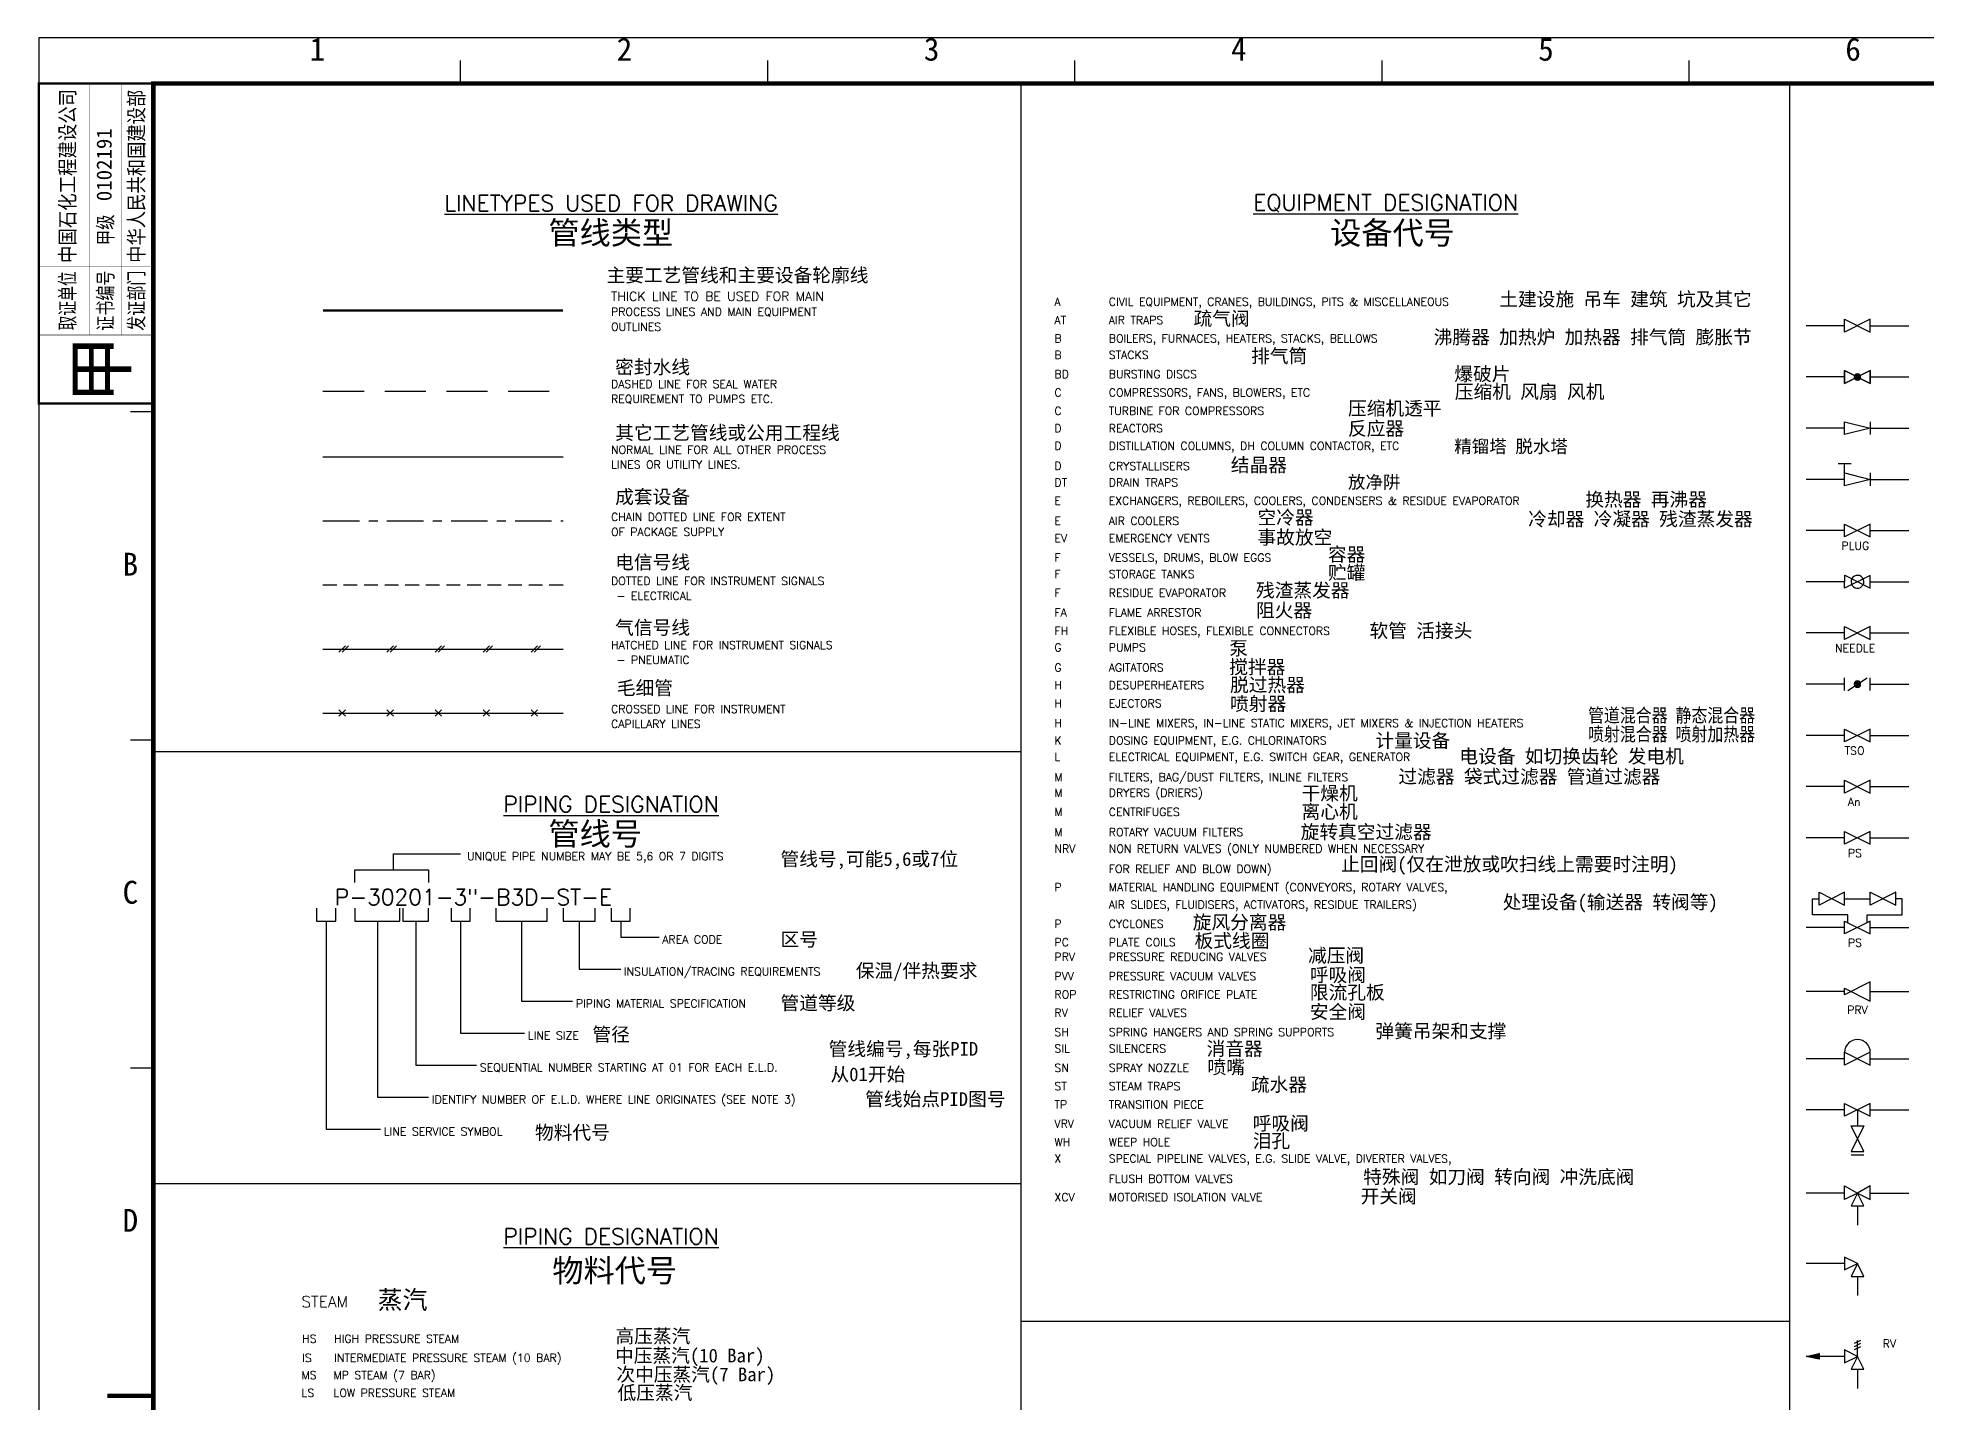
# Model space of a CAD drawing. Extents: x 145 to 987, y 140 to 735.
# Drawn here: x 145.3 to 558.2, y 436.2 to 734.6 of the extents above; entities that cross this region are included whole.
import ezdxf
from ezdxf.enums import TextEntityAlignment as Align

# ---------------------------------------------------------------- set-up
doc = ezdxf.new("R2010")
doc.units = 0
doc.header["$MEASUREMENT"] = 0
for name, pattern in [('CENTER', [14, 8, -2, 2, -2]), ('HIDDEN', [4.5, 3, -1.5]), ('HIDDENX2', [13.5, 9, -4.5])]:
    doc.linetypes.add(name, pattern=pattern)
doc.layers.get('0').update_dxf_attribs({"linetype": 'CONTINUOUS'})
doc.layers.add('ICISHT', color=7, linetype='CONTINUOUS')
doc.styles.add('ROMANS', font='romans')
doc.styles.get("Standard").update_dxf_attribs({"font": 'SimSun.ttf', "width": 0.8})

# ---------------------------------------------------------------- blocks, each defined once
blk = doc.blocks.new('OVL')
for p, q in [((-4, 2), (4, -2)), ((4, 2), (-4, -2)), ((-4, -2), (-4, 2)), ((4, -2), (4, 2))]:
    blk.add_line(p, q)
blk = doc.blocks.new('GLO')
for p, q in [((-4, -2), (-4, 2)), ((-4, 2), (-4, -2)), ((-4, 2), (4, -2)), ((4, 2), (-4, -2)), ((4, -2), (-4, 2)), ((-4, -2), (4, 2)), ((-0.9, 0.5), (-1, 0)), ((-1, 0), (-0.9, -0.5)), ((-0.5, 0.9), (-0.9, 0.5)), ((-0.6, 0.6), (-0.8, 0)), ((-0.8, 0), (-0.6, -0.6)), ((0, 0.8), (-0.6, 0.6)), ((-0.3, 0.5), (-0.6, 0)), ((-0.6, 0), (-0.3, -0.5)), ((0, 1), (-0.5, 0.9)), ((0.3, 0.5), (-0.3, 0.5)), ((-0.1, 0.3), (-0.3, 0)), ((-0.3, 0), (-0.1, -0.3)), ((0.2, 0.2), (-0.1, 0.3)), ((0.5, 0.9), (0, 1)), ((0.6, 0.6), (0, 0.8)), ((0.2, -0.2), (0.2, 0.2)), ((0.6, 0), (0.3, 0.5)), ((0.3, -0.5), (0.6, 0)), ((0.9, 0.5), (0.5, 0.9)), ((0.8, 0), (0.6, 0.6)), ((0.6, -0.6), (0.8, 0)), ((1, 0), (0.9, 0.5)), ((0.9, -0.5), (1, 0)), ((4, -2), (4, 2)), ((4, 2), (4, -2)), ((-0.9, -0.5), (-0.5, -0.9)), ((-0.6, -0.6), (0, -0.8)), ((-0.5, -0.9), (0, -1)), ((-0.3, -0.5), (0.3, -0.5)), ((-0.1, -0.3), (0.2, -0.2)), ((0, -0.8), (0.6, -0.6)), ((0, -1), (0.5, -0.9)), ((0.5, -0.9), (0.9, -0.5))]:
    blk.add_line(p, q)
blk = doc.blocks.new('CHECK')
for p, q in [((-4, -2), (-4, 2)), ((-4, 2), (4, 0)), ((4, 0), (-4, -2))]:
    blk.add_line(p, q)
at = {"linetype": 'CONTINUOUS'}
blk.add_line((4, 2), (4, -2), dxfattribs=at)
blk = doc.blocks.new('NRS')
at = {"linetype": 'CONTINUOUS'}
for p, q in [((-6, 5), (-2, 5)), ((-4, 2), (-4, 5)), ((4, 2), (4, -2))]:
    blk.add_line(p, q, dxfattribs=at)
for p, q in [((-4, -2), (-4, 2)), ((-4, 2), (4, 0)), ((4, 0), (-4, -2))]:
    blk.add_line(p, q)
blk = doc.blocks.new('PLUG')
for p, q in [((-4, 2), (4, -2)), ((4, 2), (-4, -2)), ((-4, -2), (-4, 2)), ((4, -2), (4, 2))]:
    blk.add_line(p, q)
at = {"linetype": 'CONTINUOUS', "style": 'ROMANS'}
blk.add_text('PLUG', height=2.5, dxfattribs=at).set_placement((-5, -6))
blk = doc.blocks.new('BV')
at = {"linetype": 'CONTINUOUS'}
blk.add_lwpolyline([(-3.99, 2.02), (3.99, -2.02), (4.01, 1.98), (-4.01, -1.98)], close=True, dxfattribs=at)
blk.add_lwpolyline([(-2, 0, 2.414214), (0, 2, 0.414214)], format="xyb", close=True)
blk = doc.blocks.new('NEEDLE')
for p, q in [((-4, 2), (4, -2)), ((4, 2), (-4, -2)), ((-4, -2), (-4, 2)), ((4, -2), (4, 2))]:
    blk.add_line(p, q)
at = {"linetype": 'CONTINUOUS', "style": 'ROMANS'}
blk.add_text('NEEDLE', height=2.5, dxfattribs=at).set_placement((-7, -6))
blk = doc.blocks.new('BFLY')
at = {"linetype": 'CONTINUOUS'}
for p, q in [((-4, -2), (-4, 2)), ((-3, -2), (3, 2)), ((4, -2), (4, 2))]:
    blk.add_line(p, q, dxfattribs=at)
for p, q in [((-0.9, 0.5), (-1, 0)), ((-1, 0), (-0.9, -0.5)), ((-0.5, 0.9), (-0.9, 0.5)), ((-0.6, 0.6), (-0.8, 0)), ((-0.8, 0), (-0.6, -0.6)), ((0, 0.8), (-0.6, 0.6)), ((-0.3, 0.5), (-0.6, 0)), ((-0.6, 0), (-0.3, -0.5)), ((0, 1), (-0.5, 0.9)), ((0.3, 0.5), (-0.3, 0.5)), ((-0.1, 0.3), (-0.3, 0)), ((-0.3, 0), (-0.1, -0.3)), ((0.2, 0.2), (-0.1, 0.3)), ((0.5, 0.9), (0, 1)), ((0.6, 0.6), (0, 0.8)), ((0.2, -0.2), (0.2, 0.2)), ((0.6, 0), (0.3, 0.5)), ((0.3, -0.5), (0.6, 0)), ((0.9, 0.5), (0.5, 0.9)), ((0.8, 0), (0.6, 0.6)), ((0.6, -0.6), (0.8, 0)), ((1, 0), (0.9, 0.5)), ((0.9, -0.5), (1, 0)), ((-0.9, -0.5), (-0.5, -0.9)), ((-0.6, -0.6), (0, -0.8)), ((-0.5, -0.9), (0, -1)), ((-0.3, -0.5), (0.3, -0.5)), ((-0.1, -0.3), (0.2, -0.2)), ((0, -0.8), (0.6, -0.6)), ((0, -1), (0.5, -0.9)), ((0.5, -0.9), (0.9, -0.5))]:
    blk.add_line(p, q)
blk = doc.blocks.new('TSO')
for p, q in [((4, 2), (-4, -2)), ((-4, 2), (4, -2)), ((-4, -2), (-4, 2)), ((4, -2), (4, 2))]:
    blk.add_line(p, q)
at = {"linetype": 'CONTINUOUS', "style": 'ROMANS'}
blk.add_text('TSO', height=2.5, dxfattribs=at).set_placement((-4, -6))
blk = doc.blocks.new('AN')
for p, q in [((4, 2), (-4, -2)), ((-4, 2), (4, -2)), ((-4, -2), (-4, 2)), ((4, -2), (4, 2))]:
    blk.add_line(p, q)
at = {"linetype": 'CONTINUOUS', "style": 'ROMANS'}
blk.add_text('An', height=2.5, dxfattribs=at).set_placement((-3, -6))
blk = doc.blocks.new('PS')
for p, q in [((-4, 2), (4, -2)), ((4, 2), (-4, -2)), ((-4, -2), (-4, 2)), ((4, -2), (4, 2))]:
    blk.add_line(p, q)
at = {"linetype": 'CONTINUOUS', "style": 'ROMANS'}
blk.add_text('PS', height=2.5, dxfattribs=at).set_placement((-3, -6))
blk = doc.blocks.new('VRED')
at = {"linetype": 'CONTINUOUS'}
blk.add_lwpolyline([(-4, 1), (4, -3), (4, 3), (-4, -1)], close=True, dxfattribs=at)
blk = doc.blocks.new('DIA')
for p, q in [((-4, 2), (4, -2)), ((4, 2), (-4, -2)), ((-4, -2), (-4, 2)), ((4, -2), (4, 2))]:
    blk.add_line(p, q)
at = {"linetype": 'CONTINUOUS'}
blk.add_arc((0, 2), 4, 0, 180, dxfattribs=at)
blk = doc.blocks.new('3WAY')
at = {"linetype": 'CONTINUOUS'}
for p, q in [((-4, 2.29), (0, 0)), ((-4, -2.01), (-4, 2.29)), ((0, 0), (-4, -2.01)), ((0, 0), (-2, -4)), ((4, 2.29), (0, 0)), ((2, -4), (0, 0)), ((0, 0), (4, -2.01)), ((4, -2.01), (4, 2.29)), ((-2, -4), (2, -4))]:
    blk.add_line(p, q, dxfattribs=at)
blk = doc.blocks.new('VA')
at = {"linetype": 'CONTINUOUS'}
for points in [[(-4, 2), (-4, -2), (0, 0)], [(-2, -4), (2, -4), (0, 0)]]:
    blk.add_lwpolyline(points, close=True, dxfattribs=at)
blk = doc.blocks.new('VRL')
at = {"linetype": 'CONTINUOUS'}
for p, q in [((0, 0), (-4, 2)), ((-4, 2), (-4, -2)), ((-4, -2), (0, 0)), ((1, 5), (-1, 4)), ((1, 4), (-1, 3)), ((1, 3), (-1, 2)), ((0, 0), (0, 5)), ((0, 0), (-2, -4)), ((-2, -4), (2, -4)), ((2, -4), (0, 0))]:
    blk.add_line(p, q, dxfattribs=at)
blk = doc.blocks.new('AS')
at = {"linetype": 'CONTINUOUS'}
for p, q in [((-4, 0.9), (0, 0)), ((-4, -0.9), (-4, 0.9)), ((0, 0), (-4, -0.9)), ((-4, -0.89), (-3.98, -0.89))]:
    blk.add_line(p, q, dxfattribs=at)
blk.add_solid([(-4, -0.9), (0, 0), (-4, 0.9)])
blk = doc.blocks.new('A$C06E227D0')
at = {"const_width": 0.5}
blk.add_lwpolyline([(0.25, 0.25), (25.25, 0.25), (25.25, 70.25), (0.25, 70.25)], close=True, dxfattribs=at)
at = {"const_width": 0.1}
for points in [[(11.25, 15.25), (11.25, 70.25)], [(18.25, 15.25), (18.25, 70.25)], [(25.25, 30.25), (0.25, 30.25)], [(25.25, 15.25), (0.25, 15.25)]]:
    blk.add_lwpolyline(points, dxfattribs=at)
for s, width, p, p2 in [('中国石化工程建设公司', 0.822307, (8.15, 31), (8.15, 69.07)), ('中华人民共和国建设部', 0.810911, (23.21, 31.04), (23.21, 68.89)), ('甲级', 0.736898, (16.45, 34.9), (16.45, 41.6)), ('取证单位', 0.695626, (8.14, 16.26), (8.14, 29.18)), ('证书编号', 0.712924, (16.45, 16.18), (16.45, 29.35)), ('发证部门', 0.722467, (23.22, 16.17), (23.22, 29.35))]:
    blk.add_text(s, height=3.3, rotation=90, dxfattribs=dict(width=width)).set_placement(p, p2, align=Align.FIT)
blk.add_text('0102191', height=3.3, rotation=90).set_placement((16.15, 44.52), (16.15, 60.47), align=Align.FIT)
blk.add_text('甲', height=11, rotation=90).set_placement((19.28, 0.25))
blk = doc.blocks.new('A')
for p, q in [((841, 594), (0, 594)), ((0, 594), (0, 0)), ((92.15, 589), (92.15, 584)), ((159.32, 589), (159.32, 584)), ((226.49, 589), (226.49, 584)), ((293.66, 589), (293.66, 584)), ((360.83, 589), (360.83, 584)), ((20, 512.25), (25, 512.25)), ((20, 440.5), (25, 440.5)), ((20, 368.75), (25, 368.75))]:
    blk.add_line(p, q)
at = {"const_width": 1}
blk.add_lwpolyline([(25, 10), (831, 10), (831, 584), (25, 584)], close=True, dxfattribs=at)
blk.add_lwpolyline([(15, 297), (25, 297)], dxfattribs=at)
blk.add_blockref('A$C06E227D0', (-0.25, 513.75))
for s, p in [('1', (60.88, 589)), ('2', (128.05, 589)), ('3', (195.22, 589)), ('4', (262.39, 589)), ('5', (329.56, 589)), ('6', (396.73, 589)), ('B', (20, 476.38)), ('C', (20, 404.63)), ('D', (20, 332.88))]:
    blk.add_text(s, height=5).set_placement(p, align=Align.CENTER)

msp = doc.modelspace()

# ---------------------------------------------------------------- linework, layer by layer
at = {"linetype": 'CONTINUOUS'}
for points in [[(270.62, 544.27), (270.62, 541.47), (274.82, 541.47), (274.82, 544.27)], [(272.72, 541.47), (272.72, 537.97), (281.12, 537.97)]]:
    msp.add_lwpolyline(points, dxfattribs=at)
at = {"layer": 'ICISHT'}
for points in [[(360.22, 724.16), (360.22, 149.99)], [(528.35, 724.16), (528.35, 149.99)], [(540.38, 671.67), (531.98, 671.67)], [(545.98, 671.67), (554.38, 671.67)], [(540.38, 660.47), (531.98, 660.47)], [(545.98, 660.47), (554.38, 660.47)], [(540.38, 649.27), (531.98, 649.27)], [(545.98, 649.27), (554.38, 649.27)], [(207.62, 642.97), (260.12, 642.97)], [(540.38, 638.07), (531.98, 638.07)], [(545.98, 638.07), (554.38, 638.07)], [(540.38, 626.87), (531.98, 626.87)], [(545.98, 626.87), (554.38, 626.87)], [(540.38, 615.67), (531.98, 615.67)], [(545.98, 615.67), (554.38, 615.67)], [(540.38, 604.47), (531.98, 604.47)], [(545.98, 604.47), (554.38, 604.47)], [(207.62, 600.97), (260.12, 600.97)], [(211.12, 600.27), (212.52, 601.67)], [(211.82, 600.27), (213.22, 601.67)], [(221.62, 600.27), (223.02, 601.67)], [(222.32, 600.27), (223.72, 601.67)], [(232.12, 600.27), (233.52, 601.67)], [(232.82, 600.27), (234.22, 601.67)], [(242.62, 600.27), (244.02, 601.67)], [(243.32, 600.27), (244.72, 601.67)], [(253.12, 600.27), (254.52, 601.67)], [(253.82, 600.27), (255.22, 601.67)], [(540.38, 593.27), (531.98, 593.27)], [(545.98, 593.27), (554.38, 593.27)], [(207.62, 586.97), (260.12, 586.97)], [(211.12, 587.67), (212.52, 586.27)], [(212.52, 587.67), (211.12, 586.27)], [(223.02, 587.67), (221.62, 586.27)], [(221.62, 587.67), (223.02, 586.27)], [(233.52, 587.67), (232.12, 586.27)], [(232.12, 587.67), (233.52, 586.27)], [(244.02, 587.67), (242.62, 586.27)], [(242.62, 587.67), (244.02, 586.27)], [(254.52, 587.67), (253.12, 586.27)], [(253.12, 587.67), (254.52, 586.27)], [(170.65, 578.57), (360.22, 578.57)], [(540.38, 582.07), (531.98, 582.07)], [(545.98, 582.07), (554.38, 582.07)], [(540.38, 570.87), (531.98, 570.87)], [(545.98, 570.87), (554.38, 570.87)], [(540.38, 559.67), (531.98, 559.67)], [(545.98, 559.67), (554.38, 559.67)], [(223.02, 552.67), (223.02, 556.17), (237.72, 556.17)], [(214.62, 549.87), (214.62, 552.67), (230.72, 552.67), (230.72, 549.87)], [(541.08, 541.12), (541.08, 542.87), (533.38, 542.87), (533.38, 546.37), (534.78, 546.37)], [(540.38, 546.37), (545.98, 546.37)], [(545.28, 541.12), (545.28, 542.87), (552.98, 542.87), (552.98, 546.37), (551.58, 546.37)], [(206.22, 544.27), (206.22, 541.47), (210.42, 541.47), (210.42, 544.27)], [(208.32, 541.47), (208.32, 495.97), (220.22, 495.97)], [(214.62, 544.27), (214.62, 541.47), (224.42, 541.47), (224.42, 544.27)], [(219.52, 541.47), (219.52, 502.97), (230.72, 502.97)], [(225.12, 544.27), (225.12, 541.47), (230.72, 541.47), (230.72, 544.27)], [(227.92, 541.47), (227.92, 509.97), (241.22, 509.97)], [(235.62, 544.27), (235.62, 541.47), (239.82, 541.47), (239.82, 544.27)], [(237.72, 541.47), (237.72, 516.97), (251.72, 516.97)], [(245.42, 544.27), (245.42, 541.47), (256.62, 541.47), (256.62, 544.27)], [(251.02, 541.47), (251.02, 523.97), (262.22, 523.97)], [(260.12, 544.27), (260.12, 541.47), (267.12, 541.47), (267.12, 544.27)], [(263.62, 541.47), (263.62, 530.97), (272.72, 530.97)], [(540.38, 540.07), (531.98, 540.07)], [(545.98, 540.07), (554.38, 540.07)], [(540.38, 526.07), (531.98, 526.07)], [(545.98, 526.07), (554.38, 526.07)], [(540.38, 511.37), (531.98, 511.37)], [(545.98, 511.37), (554.38, 511.37)], [(540.38, 500.17), (531.98, 500.17)], [(543.18, 500.17), (543.18, 496.67)], [(545.98, 500.17), (554.38, 500.17)], [(541.78, 490.37), (544.58, 490.37)], [(170.65, 484.07), (360.22, 484.07)], [(540.38, 481.97), (531.98, 481.97)], [(543.18, 479.17), (543.18, 474.97)], [(545.98, 481.97), (554.38, 481.97)], [(540.38, 466.57), (531.98, 466.57)], [(543.18, 463.77), (543.18, 459.57)], [(360.22, 453.97), (528.35, 453.97)], [(540.38, 446.27), (531.98, 446.27)], [(543.18, 443.47), (543.18, 439.27)]]:
    msp.add_lwpolyline(points, dxfattribs=at)
msp.add_lwpolyline([(207.62, 675.01, 0.525, 0.525, 0), (260.12, 675.01, 0.525, 0.525, 0)], format="xyseb", dxfattribs=at)
at = {"layer": 'ICISHT', "linetype": 'HIDDENX2'}
msp.add_lwpolyline([(207.62, 657.34), (260.12, 657.34)], dxfattribs=at)
at = {"layer": 'ICISHT', "linetype": 'CENTER'}
msp.add_lwpolyline([(207.62, 628.97), (260.12, 628.97)], dxfattribs=at)
at = {"layer": 'ICISHT', "linetype": 'HIDDEN'}
msp.add_lwpolyline([(207.62, 614.97), (260.12, 614.97)], dxfattribs=at)

# ---------------------------------------------------------------- block references
msp.add_blockref('A', (145.5, 140.64))
at = {"layer": 'ICISHT', "xscale": 0.7, "yscale": 0.7, "zscale": 0.7}
for name, p in [('OVL', (543.18, 671.67)), ('GLO', (543.18, 660.47)), ('CHECK', (543.18, 649.27)), ('NRS', (543.18, 638.07)), ('PLUG', (543.18, 626.87)), ('BV', (543.18, 615.67)), ('NEEDLE', (543.18, 604.47)), ('BFLY', (543.18, 593.27)), ('TSO', (543.18, 582.07)), ('AN', (543.18, 570.87)), ('PS', (543.18, 559.67)), ('OVL', (537.58, 546.37)), ('OVL', (548.78, 546.37)), ('PS', (543.18, 540.07)), ('VRED', (543.18, 526.07)), ('DIA', (543.18, 511.37)), ('OVL', (543.18, 500.17)), ('3WAY', (543.18, 481.97)), ('VA', (543.18, 466.57)), ('VRL', (543.18, 446.27))]:
    msp.add_blockref(name, p, dxfattribs=at)
for name, p, rotation in [('OVL', (543.18, 493.87), 270), ('AS', (531.98, 446.27), 180)]:
    msp.add_blockref(name, p, dxfattribs=dict(at, rotation=rotation))

# ---------------------------------------------------------------- texts
at = {"linetype": 'CONTINUOUS'}
for s, height, p in [('管线类型', 5, (256.91, 689.48)), ('设备代号', 5, (427.87, 689.48)), ('主要工艺管线和主要设备轮廓线', 3, (269.62, 681.23)), ('土建设施 吊车 建筑 坑及其它', 3, (464.85, 675.98)), ('疏气阀', 3, (397.99, 671.75)), ('沸腾器 加热炉 加热器 排气筒 膨胀节', 3, (450.51, 667.68)), ('排气筒', 3, (410.59, 663.57)), ('密封水线', 3, (271.52, 661.14)), ('爆破片', 3, (455.02, 659.63)), ('压缩机 风扇 风机', 3, (455.12, 655.75)), ('压缩机透平', 3, (431.77, 652.1)), ('其它工艺管线或公用工程线', 3, (271.52, 646.77)), ('反应器', 3, (431.77, 647.69)), ('精镏塔 脱水塔', 2.8, (455.02, 643.88)), ('结晶器', 3, (406.14, 639.72)), ('成套设备', 3, (271.52, 632.76)), ('放净阱', 2.8, (431.77, 636.08)), ('换热器 再沸器', 3, (483.67, 632.19)), ('空冷器', 3, (411.98, 628.25)), ('冷却器 冷凝器 残渣蒸发器', 3, (471.18, 627.9)), ('事故放空', 3, (411.98, 623.89)), ('容器', 3, (427.39, 620.16)), ('电信号线', 3, (271.52, 618.46)), ('贮罐', 3, (427.39, 616.16)), ('残渣蒸发器', 3, (411.65, 612.31)), ('阻火器', 3, (411.65, 607.94)), ('气信号线', 3, (271.52, 604.16)), ('软管 活接头', 3, (436.47, 603.49)), ('搅拌器', 3, (405.81, 595.55)), ('泵', 3, (405.81, 599.64)), ('脱过热器', 3, (405.98, 591.63)), ('毛细管', 3, (271.88, 590.96)), ('喷射器', 3, (405.98, 587.5)), ('计量设备', 3, (437.76, 579.44)), ('电设备 如切换齿轮 发电机', 3, (456.12, 576.01)), ('过滤器 袋式过滤器 管道过滤器', 3, (442.8, 571.57)), ('干燥机', 3, (421.62, 567.94)), ('离心机', 3, (421.62, 563.91)), ('管线号', 5, (256.91, 558.04)), ('旋转真空过滤器', 3, (421.42, 559.47)), ('管线号,可能5,6或7位', 3, (307.68, 553.55)), ('止回阀(仅在泄放或吹扫线上需要时注明)', 3, (430.26, 552.41)), ('处理设备(输送器 转阀等)', 3, (465.6, 544.14)), ('旋风分离器', 3, (397.81, 539.71)), ('区号', 3, (307.68, 535.97)), ('板式线圈', 3, (398.21, 535.67)), ('减压阀', 3, (423.03, 532.45)), ('保温/伴热要求', 3, (324.13, 529.12)), ('呼吸阀', 3, (423.43, 528.21)), ('管道等级', 3, (307.68, 522.04)), ('限流孔板', 3, (423.43, 524.38)), ('安全阀', 3, (423.43, 520.14)), ('管径', 3, (266.55, 515.19)), ('弹簧吊架和支撑', 3, (437.76, 515.91)), ('管线编号,每张PID', 3, (318.19, 512.02)), ('消音器', 3, (400.84, 512.07)), ('从01开始', 3, (318.6, 506.46)), ('喷嘴', 3, (401.04, 508.04)), ('管线始点PID图号', 3, (326.19, 501.04)), ('疏水器', 3, (410.52, 504.21)), ('物料代号', 3, (253.98, 493.73)), ('呼吸阀', 3, (410.93, 495.74)), ('泪孔', 3, (410.93, 491.9)), ('特殊阀 如刀阀 转向阀 冲洗底阀', 3, (435.1, 484.04)), ('开关阀', 3, (434.53, 479.8)), ('物料代号', 5, (257.77, 462.53)), ('蒸汽', 4, (219.57, 456.66)), ('高压蒸汽', 3, (271.58, 449.21)), ('中压蒸汽(10 Bar)', 3, (271.49, 444.96)), ('次中压蒸汽(7 Bar)', 3, (271.78, 440.83)), ('低压蒸汽', 3, (272.03, 436.83))]:
    msp.add_text(s, height=height, dxfattribs=at).set_placement(p)
at = {"linetype": 'CONTINUOUS', "width": 0.85}
for s, p in [('管道混合器 静态混合器 ', (484.27, 584.97)), ('喷射混合器 喷射加热器', (484.27, 580.85))]:
    msp.add_text(s, height=3, dxfattribs=at).set_placement(p)
at = {"layer": 'ICISHT', "style": 'ROMANS'}
for s, height, p in [('%%ULINETYPES USED FOR DRAWING', 3.5, (270.62, 696.73)), ('%%UEQUIPMENT DESIGNATION', 3.5, (440.02, 696.87)), ('%%UPIPING DESIGNATION', 3.5, (270.62, 565.27)), ('P-30201-3"-B3D-ST-E', 3.5, (240.52, 544.97)), ('PRV', 1.75, (543.18, 521.17)), ('%%UPIPING DESIGNATION', 3.5, (270.62, 470.77))]:
    msp.add_text(s, height=height, dxfattribs=at).set_placement(p, align=Align.CENTER)
for s, height, p in [('THICK LINE TO BE USED FOR MAIN', 2, (270.62, 677.11)), ('A', 1.75, (367.58, 676.04)), ('CIVIL EQUIPMENT, CRANES, BUILDINGS, PITS & MISCELLANEOUS', 1.75, (379.46, 676.04)), ('PROCESS LINES AND MAIN EQUIPMENT', 1.75, (270.62, 673.84)), ('AT', 1.75, (367.58, 672.03)), ('AIR TRAPS', 1.75, (379.46, 672.03)), ('OUTLINES', 1.75, (270.62, 670.57)), ('B', 1.75, (367.58, 668.02)), ('BOILERS, FURNACES, HEATERS, STACKS, BELLOWS', 1.75, (379.46, 668.02)), ('B', 1.75, (367.58, 664.41)), ('STACKS', 1.75, (379.46, 664.41)), ('BD', 1.75, (367.58, 660.2)), ('BURSTING DISCS', 1.75, (379.46, 660.2)), ('DASHED LINE FOR SEAL WATER', 1.75, (270.62, 658.04)), ('C', 1.75, (367.58, 656.18)), ('COMPRESSORS, FANS, BLOWERS, ETC', 1.75, (379.46, 656.18)), ('REQUIREMENT TO PUMPS ETC.', 1.75, (270.62, 654.77)), ('C', 1.75, (367.58, 652.17)), ('TURBINE FOR COMPRESSORS', 1.75, (379.46, 652.17)), ('D', 1.75, (367.58, 648.36)), ('REACTORS', 1.75, (379.46, 648.36)), ('NORMAL LINE FOR ALL OTHER PROCESS', 1.75, (270.62, 643.67)), ('D', 1.75, (367.58, 644.55)), ('DISTILLATION COLUMNS, DH COLUMN CONTACTOR, ETC', 1.75, (379.46, 644.52)), ('LINES OR UTILITY LINES.', 1.75, (270.62, 640.41)), ('D', 1.75, (367.58, 640.14)), ('CRYSTALLISERS', 1.75, (379.46, 640.11)), ('DT', 1.75, (367.58, 636.53)), ('DRAIN TRAPS', 1.75, (379.46, 636.53)), ('E', 1.75, (367.58, 632.52)), ('EXCHANGERS, REBOILERS, COOLERS, CONDENSERS & RESIDUE EVAPORATOR', 1.75, (379.46, 632.52)), ('CHAIN DOTTED LINE FOR EXTENT', 1.75, (270.62, 628.97)), ('E', 1.75, (367.58, 628.11)), ('AIR COOLERS', 1.75, (379.46, 628.11)), ('OF PACKAGE SUPPLY', 1.75, (270.62, 625.71)), ('EV', 1.75, (367.58, 624.3)), ('EMERGENCY VENTS', 1.75, (379.46, 624.3)), ('F', 1.75, (367.58, 620.08)), ('VESSELS, DRUMS, BLOW EGGS', 1.75, (379.46, 620.08)), ('DOTTED LINE FOR INSTRUMENT SIGNALS', 1.75, (270.62, 614.97)), ('F', 1.75, (367.58, 616.48)), ('STORAGE TANKS', 1.75, (379.46, 616.48)), (' - ELECTRICAL', 1.75, (270.62, 611.71)), ('F', 1.75, (367.58, 612.37)), ('RESIDUE EVAPORATOR', 1.75, (379.46, 612.37)), ('FA', 1.75, (367.58, 608.06)), ('FLAME ARRESTOR', 1.75, (379.46, 608.06)), ('FH', 1.75, (367.58, 604.05)), ('FLEXIBLE HOSES, FLEXIBLE CONNECTORS', 1.75, (379.46, 604.05)), ('HATCHED LINE FOR INSTRUMENT SIGNALS', 1.75, (270.62, 600.97)), (' - PNEUMATIC', 1.75, (270.62, 597.71)), ('G', 1.75, (367.58, 600.44)), ('PUMPS', 1.75, (379.46, 600.44)), ('G', 1.75, (367.58, 596.03)), ('AGITATORS', 1.75, (379.46, 596.03)), ('H', 1.75, (367.58, 592.22)), ('DESUPERHEATERS', 1.75, (379.46, 592.22)), ('CROSSED LINE FOR INSTRUMENT', 1.75, (270.62, 586.97)), ('H', 1.75, (367.58, 588.21)), ('EJECTORS', 1.75, (379.46, 588.21)), ('CAPILLARY LINES', 1.75, (270.62, 583.71)), ('H', 1.75, (367.58, 583.9)), ('IN-LINE MIXERS, IN-LINE STATIC MIXERS, JET MIXERS & INJECTION HEATERS', 1.75, (379.46, 583.9)), ('K', 1.75, (367.58, 580.09)), ('L', 1.75, (367.58, 576.48)), ('DOSING EQUIPMENT, E.G. CHLORINATORS', 1.75, (379.46, 580.09)), ('ELECTRICAL EQUIPMENT, E.G. SWITCH GEAR, GENERATOR', 1.75, (379.46, 576.48)), ('FILTERS, BAG/DUST FILTERS, INLINE FILTERS', 1.75, (379.46, 572.07)), ('M', 1.75, (367.58, 572.07)), ('M', 1.75, (367.58, 568.66)), ('DRYERS (DRIERS)', 1.75, (379.46, 568.66)), ('M', 1.75, (367.58, 564.45)), ('CENTRIFUGES', 1.75, (379.46, 564.45)), ('M', 1.75, (367.58, 560.04)), ('ROTARY VACUUM FILTERS', 1.75, (379.46, 560.04)), ('NRV', 1.75, (367.58, 556.43)), ('NON RETURN VALVES (ONLY NUMBERED WHEN NECESSARY', 1.75, (379.46, 556.43)), ('UNIQUE PIPE NUMBER MAY BE 5,6 OR 7 DIGITS', 1.75, (239.12, 554.77)), ('FOR RELIEF AND BLOW DOWN)', 1.75, (379.46, 552.01)), ('P', 1.75, (367.58, 548)), ('MATERIAL HANDLING EQUIPMENT (CONVEYORS, ROTARY VALVES,', 1.75, (379.46, 548)), ('AIR SLIDES, FLUIDISERS, ACTIVATORS, RESIDUE TRAILERS)', 1.75, (379.46, 544.19)), ('P', 1.75, (367.58, 539.98)), ('CYCLONES', 1.75, (379.46, 539.98)), ('AREA CODE', 1.75, (281.82, 536.57)), ('PC', 1.75, (367.58, 535.97)), ('PLATE COILS', 1.75, (379.46, 535.97)), ('PRV', 1.75, (367.58, 532.77)), ('PRESSURE REDUCING VALVES', 1.75, (379.46, 532.77)), ('INSULATION/TRACING REQUIREMENTS', 1.75, (273.42, 529.57)), ('PVV', 1.75, (367.58, 528.55)), ('PRESSURE VACUUM VALVES', 1.75, (379.46, 528.55)), ('ROP', 1.75, (367.58, 524.54)), ('RESTRICTING ORIFICE PLATE', 1.75, (379.46, 524.54)), ('PIPING MATERIAL SPECIFICATION', 1.75, (262.92, 522.57)), ('RV', 1.75, (367.58, 520.53)), ('RELIEF VALVES', 1.75, (379.46, 520.53)), ('LINE SIZE', 1.75, (252.42, 515.57)), ('SH', 1.75, (367.58, 516.32)), ('SPRING HANGERS AND SPRING SUPPORTS', 1.75, (379.46, 516.32)), ('SIL', 1.75, (367.58, 512.71)), ('SILENCERS', 1.75, (379.46, 512.71)), ('SEQUENTIAL NUMBER STARTING AT 01 FOR EACH E.L.D.', 1.75, (241.92, 508.57)), ('SN', 1.75, (367.58, 508.5)), ('SPRAY NOZZLE', 1.75, (379.46, 508.5)), ('ST', 1.75, (367.58, 504.49)), ('STEAM TRAPS', 1.75, (379.46, 504.49)), ('IDENTIFY NUMBER OF E.L.D. WHERE LINE ORIGINATES (SEE NOTE 3)', 1.75, (231.42, 501.57)), ('TP', 1.75, (367.58, 500.47)), ('TRANSITION PIECE', 1.75, (379.46, 500.47)), ('LINE SERVICE SYMBOL', 1.75, (220.92, 494.57)), ('VRV', 1.75, (367.58, 496.26)), ('VACUUM RELIEF VALVE', 1.75, (379.46, 496.26)), ('WH', 1.75, (367.58, 492.25)), ('WEEP HOLE', 1.75, (379.46, 492.25)), ('X', 1.75, (367.58, 488.64)), ('SPECIAL PIPELINE VALVES, E.G. SLIDE VALVE, DIVERTER VALVES,', 1.75, (379.46, 488.64)), ('FLUSH BOTTOM VALVES', 1.75, (379.46, 484.23)), ('XCV', 1.75, (367.58, 480.22)), ('MOTORISED ISOLATION VALVE', 1.75, (379.46, 480.22)), ('STEAM', 2.45, (202.92, 457)), ('HS', 1.75, (203.06, 449.25)), ('HIGH PRESSURE STEAM', 1.75, (210.06, 449.25)), ('IS', 1.75, (203.06, 445.08)), ('INTERMEDIATE PRESSURE STEAM (10 BAR)', 1.75, (210.06, 445.08)), ('MS', 1.75, (202.92, 441.3)), ('MP STEAM (7 BAR)', 1.75, (209.92, 441.3)), ('LS', 1.75, (202.92, 437.4)), ('LOW PRESSURE STEAM', 1.75, (209.92, 437.4))]:
    msp.add_text(s, height=height, dxfattribs=at).set_placement(p)
msp.add_text('RV', height=1.75, dxfattribs=at).set_placement((550.18, 449.07), align=Align.MIDDLE)

doc.saveas('drawing.dxf')
